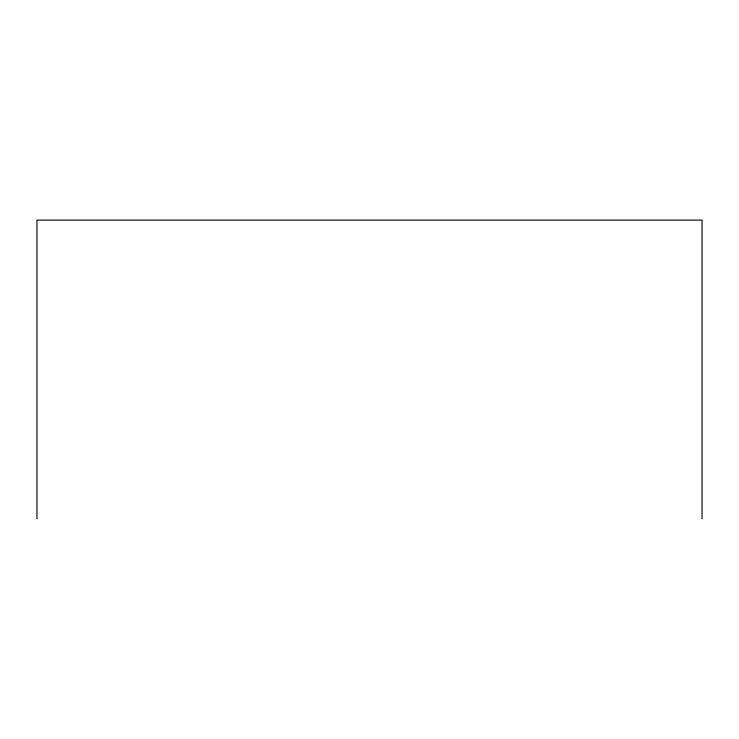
<?xml version="1.0" encoding="UTF-8"?>
<svg xmlns="http://www.w3.org/2000/svg" width="739" height="739" viewBox="0 0 739 739"><rect width="100%" height="100%" fill="white"/><g stroke="black" fill="none" stroke-linecap="round" stroke-linejoin="round"><path stroke-width="1.11" d="M702.05 518.88L702.05 220.12L36.95 220.12L36.95 518.88"/></g></svg>
